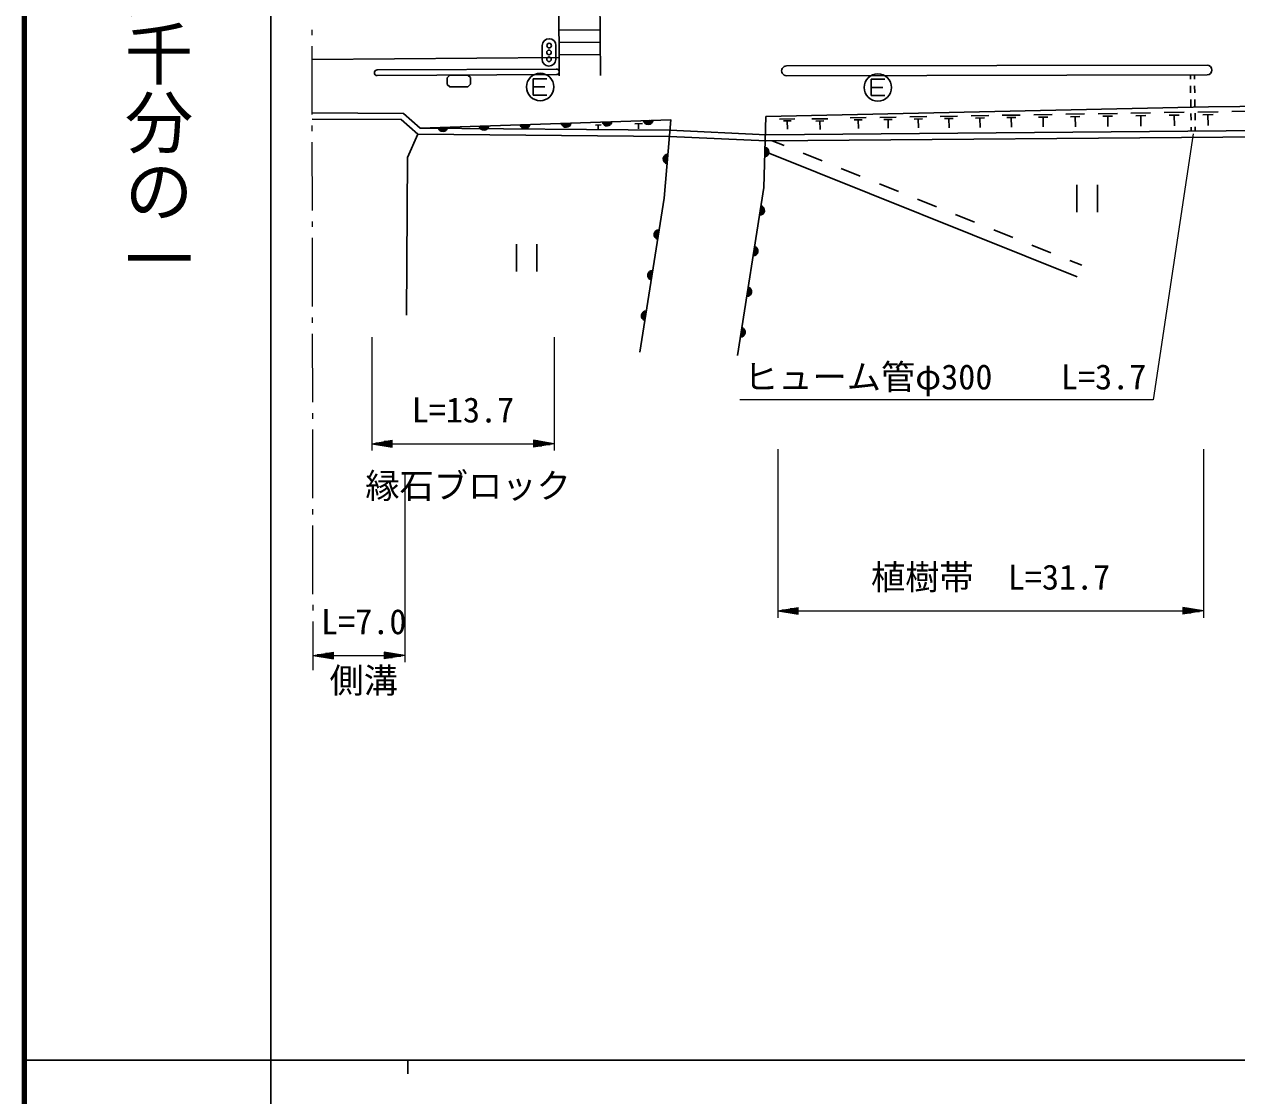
# Model space of a CAD drawing. Units: millimetres, scale not verified. Extents: x 40000 to 680000, y 20000 to 380000.
# Drawn here: x 40000 to 128536, y 202409 to 280644 of the extents above; entities that cross this region are included whole.
import ezdxf
from ezdxf.enums import TextEntityAlignment as Align

# ---------------------------------------------------------------- set-up
doc = ezdxf.new("R2010")
doc.units = ezdxf.units.MM
doc.header["$LTSCALE"] = 1000
for name, color, linetype, lineweight in [('M-BGD', 7, 'Continuous', 25), ('M-BGD-EXST', 7, 'Continuous', 25), ('M-BGD-HTXT', 7, 'Continuous', 13), ('M-STR-HTXT', 7, 'Continuous', 13), ('M-STR-STRC', 7, 'Continuous', 25), ('M-STR-STRD', 7, 'Continuous', 25), ('M-TTL', 2, 'Continuous', 140), ('M-TTL-BAND', 7, 'Continuous', 25)]:
    doc.layers.add(name, color=color, linetype=linetype, lineweight=lineweight)
doc.styles.add('@ＭＳ ゴシック', font='')
doc.styles.add('ＭＳ ゴシック', font='')
doc.styles.get('@ＭＳ ゴシック').set_extended_font_data('@MS Gothic')
doc.styles.get('ＭＳ ゴシック').set_extended_font_data('MS Gothic')

msp = doc.modelspace()

# ---------------------------------------------------------------- linework, layer by layer
at = {"layer": 'M-BGD'}
for p, q in [((78949, 294181), (79069, 276885)), ((81949, 294202), (82069, 276906)), ((79046, 280218), (82046, 280238)), ((79052, 279318), (82052, 279338)), ((61024, 278068), (79060, 278209)), ((79059, 278418), (82058, 278438)), ((71077, 276923), (70878, 276736)), ((70878, 276736), (70880, 276253)), ((71081, 276069), (70880, 276253)), ((72379, 276930), (72580, 276745)), ((72383, 276075), (72582, 276262)), ((72580, 276745), (72582, 276262)), ((125152, 276639), (125147, 276943)), ((125452, 276644), (125447, 276947)), ((71081, 276069), (72383, 276075)), ((125167, 275639), (125159, 276139)), ((125467, 275644), (125459, 276144)), ((125182, 274639), (125174, 275139)), ((125481, 274644), (125474, 275144)), ((61027, 273724), (67512, 273685)), ((61030, 274174), (67682, 274134)), ((67512, 273685), (68751, 272610)), ((67682, 274134), (68921, 273058)), ((95151, 273724), (96267, 273743)), ((95432, 273580), (95990, 273589)), ((95711, 273585), (95721, 272990)), ((97507, 273729), (98688, 273748)), ((97805, 273576), (98395, 273586)), ((98100, 273581), (98111, 272951)), ((100302, 273810), (101483, 273830)), ((100600, 273658), (101190, 273668)), ((100895, 273663), (100906, 273033)), ((102469, 273846), (103677, 273866)), ((102774, 273690), (103378, 273700)), ((103076, 273695), (103087, 273051)), ((104663, 273883), (105899, 273903)), ((104975, 273723), (105593, 273734)), ((105284, 273728), (105295, 273070)), ((106885, 273920), (108148, 273941)), ((107203, 273757), (107835, 273767)), ((107519, 273762), (107530, 273088)), ((109134, 273957), (110425, 273979)), ((109460, 273791), (110105, 273801)), ((109783, 273796), (109794, 273107)), ((111411, 273995), (112731, 274017)), ((111744, 273825), (112404, 273836)), ((112074, 273830), (112086, 273126)), ((113717, 274034), (115066, 274056)), ((114057, 273860), (114731, 273871)), ((114394, 273865), (114406, 273146)), ((116051, 274073), (117429, 274096)), ((116398, 273895), (117088, 273906)), ((116743, 273900), (116755, 273165)), ((118414, 274112), (119822, 274136)), ((118769, 273930), (119473, 273942)), ((119121, 273936), (119134, 273185)), ((120807, 274152), (122245, 274176)), ((121170, 273966), (121889, 273978)), ((121529, 273972), (121542, 273205)), ((123230, 274192), (124698, 274217)), ((123600, 274003), (124334, 274015)), ((123967, 274009), (123980, 273226)), ((125196, 273639), (125189, 274139)), ((125496, 273644), (125489, 274144)), ((125682, 274233), (127181, 274258)), ((126060, 274040), (126810, 274052)), ((126435, 274046), (126448, 273246)), ((128166, 274275), (129696, 274300)), ((68921, 273058), (87135, 272908)), ((81711, 273287), (82118, 273293)), ((81914, 273290), (81919, 273019)), ((84578, 273385), (85133, 273394)), ((84855, 273389), (84861, 273019)), ((87135, 272908), (94178, 272577)), ((94178, 272577), (136677, 272932)), ((125208, 272836), (125204, 273140)), ((125508, 272840), (125504, 273144)), ((68751, 272610), (87122, 272458)), ((87122, 272458), (94169, 272127)), ((94169, 272127), (136877, 272483)), ((95479, 271785), (94621, 272130)), ((116873, 262200), (94077, 271363)), ((98263, 270666), (96871, 271226)), ((101047, 269547), (99655, 270107)), ((103830, 268429), (102438, 268988)), ((116865, 268931), (116865, 266931)), ((118365, 268931), (118365, 266931)), ((106614, 267310), (105222, 267869)), ((109397, 266191), (108005, 266750)), ((112181, 265072), (110789, 265631)), ((75940, 264599), (75940, 262599)), ((77440, 264599), (77440, 262599)), ((114964, 263953), (113572, 264513)), ((117214, 263049), (116356, 263394))]:
    msp.add_line(p, q, dxfattribs=at)
for points in [[(94143, 273908), (126463, 274611), (154058, 274906), (188388, 275248), (219677, 275651), (219679, 274171)], [(68921, 273058), (87211, 273677), (86714, 267934), (84945, 256713)], [(92084, 256465), (94009, 268726), (94143, 273908)], [(68751, 272610), (67981, 270914), (67904, 259398)]]:
    msp.add_lwpolyline(points, dxfattribs=at)
for centre, radius, start, end in [((85560, 273675), 354, 190.73391, 353.13908), ((85560, 273675), 283, 192.95794, 350.91505), ((85560, 273675), 212, 196.70427, 347.16872), ((85560, 273675), 142, 204.416, 339.45699), ((85560, 273675), 100, 214.73366, 329.13933), ((85560, 273675), 100, 214.73366, 329.13933), ((70568, 273168), 354, 190.73391, 353.13908), ((70568, 273168), 283, 192.95794, 350.91505), ((70568, 273168), 212, 196.70427, 347.16872), ((70568, 273168), 142, 204.416, 339.45699), ((70568, 273168), 100, 214.73366, 329.13933), ((70568, 273168), 100, 214.73366, 329.13933), ((73566, 273269), 354, 190.73391, 353.13908), ((73566, 273269), 283, 192.95794, 350.91505), ((73566, 273269), 212, 196.70427, 347.16872), ((73566, 273269), 142, 204.416, 339.45699), ((73566, 273269), 100, 214.73366, 329.13933), ((73566, 273269), 100, 214.73366, 329.13933), ((76565, 273371), 354, 190.73391, 353.13908), ((76565, 273371), 283, 192.95794, 350.91505), ((76565, 273371), 212, 196.70427, 347.16872), ((76565, 273371), 142, 204.416, 339.45699), ((76565, 273371), 100, 214.73366, 329.13933), ((76565, 273371), 100, 214.73366, 329.13933), ((79563, 273472), 354, 190.73391, 353.13908), ((79563, 273472), 283, 192.95794, 350.91505), ((79563, 273472), 212, 196.70427, 347.16872), ((79563, 273472), 142, 204.416, 339.45699), ((79563, 273472), 100, 214.73366, 329.13933), ((79563, 273472), 100, 214.73366, 329.13933), ((82561, 273574), 354, 190.73391, 353.13908), ((82561, 273574), 283, 192.95794, 350.91505), ((82561, 273574), 212, 196.70427, 347.16872), ((82561, 273574), 142, 204.416, 339.45699), ((82561, 273574), 100, 214.73366, 329.13933), ((82561, 273574), 100, 214.73366, 329.13933), ((87016, 270801), 354, 93.8544, 256.25958), ((87016, 270801), 283, 96.07844, 254.03554), ((87016, 270801), 212, 99.82477, 250.28921), ((87016, 270801), 142, 107.53649, 242.57748), ((94022, 271318), 354, 277.31053, 79.71571), ((94022, 271318), 283, 279.53457, 77.49167), ((94022, 271318), 212, 283.2809, 73.74535), ((94022, 271318), 142, 290.99263, 66.03362), ((94022, 271318), 100, 301.31029, 55.71595), ((94022, 271318), 100, 301.31029, 55.71595), ((87016, 270801), 100, 117.85416, 232.25982), ((87016, 270801), 100, 117.85416, 232.25982), ((93691, 267049), 354, 269.87693, 72.28211), ((93691, 267049), 283, 272.10097, 70.05807), ((93691, 267049), 212, 275.8473, 66.31175), ((93691, 267049), 142, 283.55903, 58.60002), ((93691, 267049), 100, 293.87669, 48.28235), ((93691, 267049), 100, 293.87669, 48.28235), ((86350, 265279), 354, 89.83699, 252.24217), ((86350, 265279), 283, 92.06103, 250.01813), ((86350, 265279), 212, 95.80736, 246.27181), ((86350, 265279), 142, 103.51909, 238.56008), ((86350, 265279), 100, 113.83675, 228.24241), ((86350, 265279), 100, 113.83675, 228.24241), ((93225, 264085), 354, 269.87693, 72.28211), ((93225, 264085), 283, 272.10097, 70.05807), ((93225, 264085), 212, 275.8473, 66.31175), ((93225, 264085), 142, 283.55903, 58.60002), ((93225, 264085), 100, 293.87669, 48.28235), ((93225, 264085), 100, 293.87669, 48.28235), ((85883, 262315), 354, 89.83699, 252.24217), ((85883, 262315), 283, 92.06103, 250.01813), ((85883, 262315), 212, 95.80736, 246.27181), ((85883, 262315), 142, 103.51909, 238.56008), ((85883, 262315), 100, 113.83675, 228.24241), ((85883, 262315), 100, 113.83675, 228.24241), ((92760, 261122), 354, 269.87693, 72.28211), ((92760, 261122), 283, 272.10097, 70.05807), ((92760, 261122), 212, 275.8473, 66.31175), ((92760, 261122), 142, 283.55903, 58.60002), ((92760, 261122), 100, 293.87669, 48.28235), ((92760, 261122), 100, 293.87669, 48.28235), ((85416, 259352), 354, 89.83699, 252.24217), ((85416, 259352), 283, 92.06103, 250.01813), ((85416, 259352), 212, 95.80736, 246.27181), ((85416, 259352), 142, 103.51909, 238.56008), ((85416, 259352), 100, 113.83675, 228.24241), ((85416, 259352), 100, 113.83675, 228.24241), ((92295, 258158), 354, 269.87693, 72.28211), ((92295, 258158), 283, 272.10097, 70.05807), ((92295, 258158), 212, 275.8473, 66.31175), ((92295, 258158), 142, 283.55903, 58.60002), ((92295, 258158), 100, 293.87669, 48.28235), ((92295, 258158), 100, 293.87669, 48.28235)]:
    msp.add_arc(centre, radius, start, end, dxfattribs=at)
at = {"layer": 'M-BGD-EXST'}
for p, q in [((78169, 276663), (77169, 276663)), ((77169, 276663), (77169, 275463)), ((102833, 276630), (101833, 276630)), ((101833, 276630), (101833, 275430)), ((77169, 276063), (78019, 276063)), ((77169, 275463), (78169, 275463)), ((101833, 276030), (102683, 276030)), ((101833, 275430), (102833, 275430))]:
    msp.add_line(p, q, dxfattribs=at)
for centre in [(77669, 276063), (102333, 276030)]:
    msp.add_circle(centre, 1000, dxfattribs=at)
at = {"layer": 'M-BGD-HTXT'}
for p, q in [((61021, 279844), (61020, 280244)), ((61030, 274044), (61022, 279044)), ((61032, 272844), (61031, 273244)), ((61041, 267044), (61033, 272044)), ((61043, 265844), (61042, 266244)), ((61052, 260044), (61044, 265044)), ((61054, 258844), (61053, 259244)), ((61063, 253044), (61055, 258044)), ((61064, 251844), (61064, 252244)), ((61074, 246044), (61066, 251044)), ((61075, 244844), (61075, 245244)), ((61084, 239044), (61077, 244044)), ((61086, 237844), (61086, 238244)), ((61093, 233487), (61088, 237044))]:
    msp.add_line(p, q, dxfattribs=at)
at = {"layer": 'M-STR-HTXT'}
for p, q in [((65376, 257801), (65376, 249517)), ((78694, 257801), (78694, 249517)), ((65376, 250017), (66876, 250267)), ((65376, 250017), (66876, 249767)), ((65376, 250017), (66876, 250017)), ((66876, 250067), (65676, 250067)), ((66876, 249967), (65676, 249967)), ((65976, 250117), (66876, 250117)), ((65976, 249917), (66876, 249917)), ((66876, 250167), (66276, 250167)), ((66876, 249867), (66276, 249867)), ((66576, 250217), (66876, 250217)), ((66576, 249817), (66876, 249817)), ((66876, 249767), (66876, 250267)), ((66876, 250017), (77194, 250017)), ((78694, 250017), (77194, 250267)), ((77194, 250267), (77194, 249767)), ((77494, 250217), (77194, 250217)), ((77194, 250167), (77794, 250167)), ((78094, 250117), (77194, 250117)), ((77194, 250067), (78394, 250067)), ((78694, 250017), (77194, 249767)), ((78694, 250017), (77194, 250017)), ((77194, 249967), (78394, 249967)), ((78094, 249917), (77194, 249917)), ((77194, 249867), (77794, 249867)), ((77494, 249817), (77194, 249817)), ((95018, 249619), (95018, 237314)), ((126106, 249619), (126106, 237314)), ((67791, 247823), (67791, 234059)), ((95018, 237814), (96518, 238064)), ((95018, 237814), (96518, 237564)), ((95018, 237814), (96518, 237814)), ((96518, 237864), (95318, 237864)), ((96518, 237764), (95318, 237764)), ((95618, 237914), (96518, 237914)), ((95618, 237714), (96518, 237714)), ((96518, 237964), (95918, 237964)), ((96518, 237664), (95918, 237664)), ((96218, 238014), (96518, 238014)), ((96218, 237614), (96518, 237614)), ((96518, 237564), (96518, 238064)), ((96518, 237814), (124606, 237814)), ((126106, 237814), (124606, 238064)), ((124606, 238064), (124606, 237564)), ((124906, 238014), (124606, 238014)), ((124606, 237964), (125206, 237964)), ((125506, 237914), (124606, 237914)), ((124606, 237864), (125806, 237864)), ((126106, 237814), (124606, 237564)), ((126106, 237814), (124606, 237814)), ((124606, 237764), (125806, 237764)), ((125506, 237714), (124606, 237714)), ((124606, 237664), (125206, 237664)), ((124906, 237614), (124606, 237614)), ((61091, 234559), (62591, 234809)), ((61691, 234659), (62591, 234659)), ((62591, 234709), (61991, 234709)), ((62291, 234759), (62591, 234759)), ((62591, 234309), (62591, 234809)), ((67791, 234559), (66291, 234809)), ((66291, 234809), (66291, 234309)), ((66591, 234759), (66291, 234759)), ((66291, 234709), (66891, 234709)), ((67191, 234659), (66291, 234659)), ((61091, 234559), (62591, 234309)), ((61091, 234559), (62591, 234559)), ((62591, 234609), (61391, 234609)), ((62591, 234509), (61391, 234509)), ((61691, 234459), (62591, 234459)), ((62591, 234409), (61991, 234409)), ((62291, 234359), (62591, 234359)), ((62591, 234559), (66291, 234559)), ((66291, 234609), (67491, 234609)), ((67791, 234559), (66291, 234309)), ((67791, 234559), (66291, 234559)), ((66291, 234509), (67491, 234509)), ((67191, 234459), (66291, 234459)), ((66291, 234409), (66891, 234409)), ((66591, 234359), (66291, 234359))]:
    msp.add_line(p, q, dxfattribs=at)
msp.add_lwpolyline([(125348, 272650), (122444, 253231), (92244, 253231)], dxfattribs=at)
at = {"layer": 'M-STR-STRC'}
for p, q in [((77814, 278091), (77825, 279091)), ((78825, 279081), (78814, 278081))]:
    msp.add_line(p, q, dxfattribs=at)
for centre in [(78325, 279086), (78314, 278086), (78320, 278586)]:
    msp.add_circle(centre, 167, dxfattribs=at)
for centre, start, end in [((78325, 279086), 359.40319, 179.40319), ((78314, 278086), 179.40319, 359.40319)]:
    msp.add_arc(centre, 500, start, end, dxfattribs=at)
at = {"layer": 'M-STR-STRD'}
for p, q in [((65767, 277307), (78852, 277375)), ((95657, 277604), (126374, 277661)), ((65769, 276895), (78854, 276964)), ((71077, 276923), (72379, 276930)), ((95659, 276887), (126375, 276945))]:
    msp.add_line(p, q, dxfattribs=at)
for centre, radius, start, end in [((65773, 277101), 206, 91.64736, 268.95469), ((78861, 277170), 206, 267.99406, 92.60799), ((95658, 277245), 358, 90.09475, 270.12024), ((126359, 277303), 358, 272.58183, 87.63316)]:
    msp.add_arc(centre, radius, start, end, dxfattribs=at)
at = {"layer": 'M-TTL'}
msp.add_line((40000, 380000), (40000, 20000), dxfattribs=at)
at = {"layer": 'M-TTL-BAND'}
for p, q in [((58000, 370000), (58000, 20000)), ((40000, 205000), (579000, 205000)), ((68000, 205000), (68000, 204000))]:
    msp.add_line(p, q, dxfattribs=at)

# ---------------------------------------------------------------- texts
at = {"layer": 'M-STR-HTXT', "style": 'ＭＳ ゴシック'}
for s, p in [('ヒューム管φ300\u3000\u3000L=3.7', (107244, 253431)), ('L=13.7', (72035, 251017)), ('縁石ブロック', (72405, 245483)), ('植樹帯  L=31.7', (110562, 238814)), ('L=7.0', (64790, 235559)), ('側溝', (64790, 231267))]:
    msp.add_text(s, height=1833, dxfattribs=at).set_placement(p, align=Align.BOTTOM_CENTER)
at = {"layer": 'M-TTL-BAND', "style": '@ＭＳ ゴシック'}
msp.add_text('縮尺千分の一', height=3666, rotation=270, dxfattribs=at).set_placement((49777, 261030), align=Align.MIDDLE_RIGHT)

doc.saveas('drawing.dxf')
